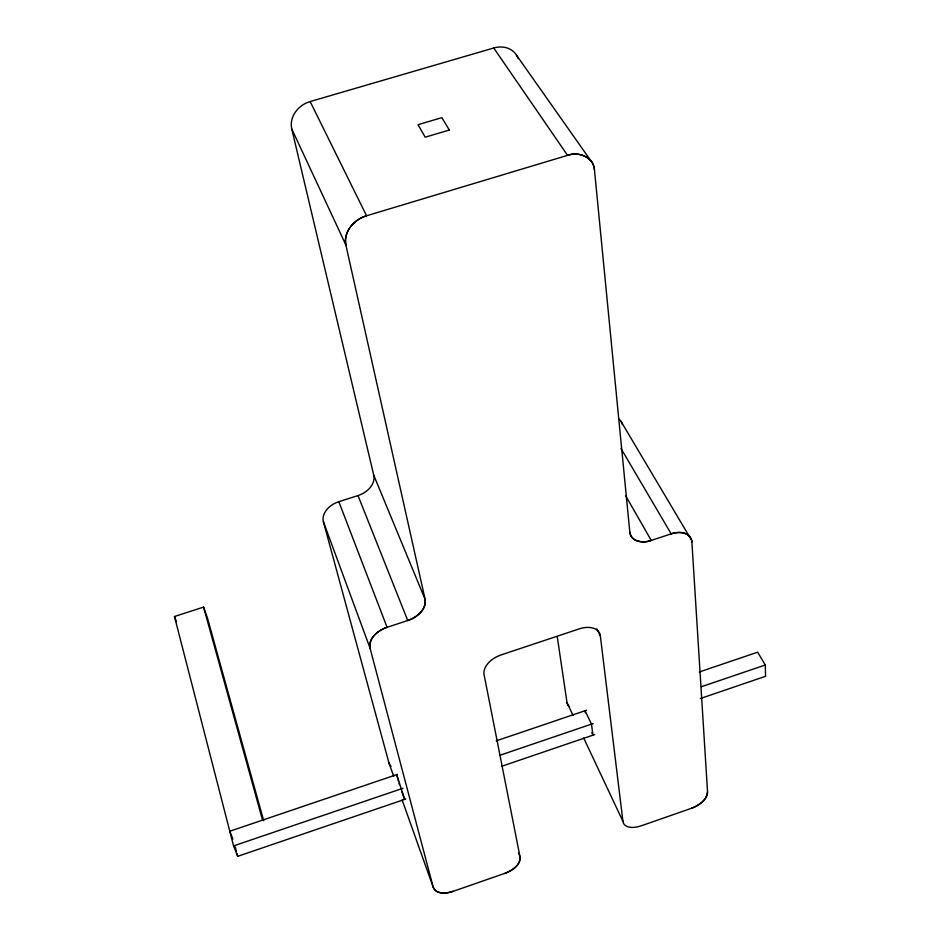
<?xml version="1.0" encoding="UTF-8"?>
<svg xmlns="http://www.w3.org/2000/svg" width="940" height="940" viewBox="0 0 940 940"><rect width="100%" height="100%" fill="white"/><g stroke="black" fill="none" stroke-linecap="round" stroke-linejoin="round"><path stroke-width="1.41" d="M620.8 421.049L691.805 540.629L707.55 791.962C707.021 800.351 698.584 805.58 691.476 808.294L641.08 825.861A18.201 10.128 -25.3 0 1 622.938 821.384L583.716 738.076M707.55 791.962C706.962 800.34 698.596 805.545 691.476 808.294M402.144 799.987L433.246 887.348C436.419 894.904 446.888 893.458 453.209 891.32L504.933 873.307C511.736 870.71 520.572 865.493 520.079 857.151L484.065 674.638A20.68 13.09 -24 0 1 501.138 654.91L579.298 628.86A20.586 12.948 -25.9 0 1 600.331 635.757L622.938 821.384M504.933 873.307C512.852 870.675 524.226 862.462 518.434 853.097M405.774 799L237.691 856.328L233.567 845.906L402.943 788.284M500.127 755.208L593.14 723.565M701.428 686.717L765.289 664.991L757.652 652.195L699.231 672.006M501.619 766.312L594.679 734.575M700.253 698.573L765.536 676.307L765.289 664.991M397.456 774.372L229.783 831.242L232.873 839.068M496.191 740.873L586.584 710.217M233.567 845.906L174.464 616.511L203.569 607.099L207.388 617.756L263.693 820.749M393.719 776.299L388.925 762.857L323.407 521.759A20.022 14.265 -21.1 0 1 338.835 501.69L358.011 495.568A20.304 14.699 -21.8 0 0 373.756 475.217L291.764 128.956A24.123 20.797 -27.3 0 1 310.153 101.555L493.747 47.999A24.146 20.022 -38.6 0 1 518.175 58.656M453.209 891.32C446.853 893.435 436.489 894.868 433.246 887.348L370.043 648.13C368.21 637.884 378.397 630.176 387.069 627.321L407.737 620.529C416.585 617.604 426.654 609.778 425.127 599.403L345.849 244.917C343.159 231.569 354.321 219.279 366.565 215.777L567.572 155.358C578.464 151.211 593.645 157.004 594.456 169.799L629.835 532.287C631.045 542.157 643.689 543.426 651.255 540.418L671.184 533.861C678.598 530.971 691.006 532.005 691.969 541.898M690.254 537.022C685.671 531.452 677.434 531.864 671.184 533.861L620.941 448.392M594.456 169.799C593.516 157.039 578.5 151.305 567.572 155.358L493.747 47.999M516.471 55.131L591.953 162.326M625.593 495.627L651.255 540.418C643.653 543.367 631.139 542.133 629.835 532.287M596.841 628.895L600.331 635.757M310.153 101.555L366.565 215.777C354.333 219.361 343.264 231.546 345.849 244.917L291.764 128.956M591.801 732.73L592.964 735.162L591.483 724.129L585.068 710.734L585.361 712.873M557.232 636.545L567.02 702.627L573.071 715.457M373.756 475.217L425.127 599.403C426.572 609.79 416.585 617.557 407.737 620.529L358.011 495.568M338.835 501.69L387.069 627.321C378.397 630.235 368.304 637.884 370.043 648.13L323.407 521.759M174.464 616.511L176.462 621.822M401.897 791.727L404.635 799.388L396.727 774.619L397.82 778.649M203.569 607.099L262.554 820.127M398.172 780L398.537 781.34M399.077 783.337L399.43 784.677M235.282 846.999L236.316 850.994M237.009 853.661L237.691 856.328M391.099 766.241A17.284 10.61 -21.2 0 1 388.925 762.857M618.849 419.017A19.728 13.724 -29.8 0 1 622.398 424.645M569.523 706.857A17.038 10.375 -25.4 0 1 567.02 702.627M449.32 130.037L425.209 137.181L418.006 124.703L441.87 117.653L449.32 130.037"/></g></svg>
